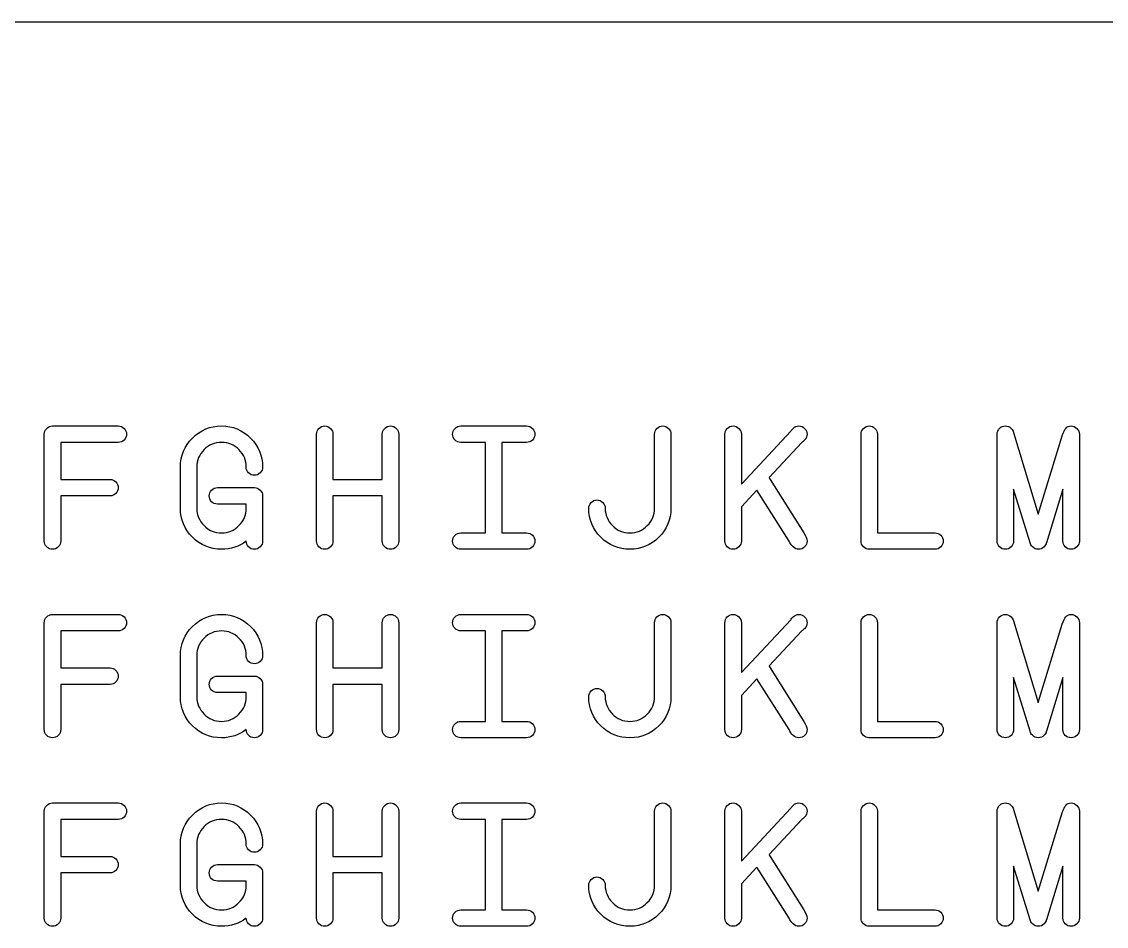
# Model space of a CAD drawing. Extents: x 1 to 11.6, y 1 to 5.6.
# Drawn here: x 3.632 to 6.316, y 3.408 to 5.647 of the extents above; entities that cross this region are included whole.
import ezdxf

# ---------------------------------------------------------------- set-up
doc = ezdxf.new("R2010")
doc.units = 0
doc.layers.add('Layer_1', color=7, linetype='CONTINUOUS')

msp = doc.modelspace()

# ---------------------------------------------------------------- linework, layer by layer
at = {"layer": 'Layer_1', "color": 7}
for p, q in [((1.003619, 5.646619), (11.632619, 5.646619)), ((3.708167, 4.64637), (3.870928, 4.64637)), ((4.718714, 4.64637), (4.881474, 4.64637)), ((3.687822, 4.36154), (3.687822, 4.626025)), ((4.36152, 4.36154), (4.36152, 4.626025)), ((4.40221, 4.626025), (4.40221, 4.514127)), ((4.52428, 4.514127), (4.52428, 4.626025)), ((4.56497, 4.626025), (4.56497, 4.36154)), ((5.197978, 4.44292), (5.197978, 4.626025)), ((5.238669, 4.626025), (5.238669, 4.44292)), ((5.372067, 4.36154), (5.372067, 4.626025)), ((5.412757, 4.502734), (5.534827, 4.633146)), ((5.412757, 4.626025), (5.412757, 4.502734)), ((5.708916, 4.36154), (5.708916, 4.626025)), ((5.749606, 4.626025), (5.749606, 4.381885)), ((5.749606, 4.626025), (5.749606, 4.626025)), ((6.045768, 4.36154), (6.045768, 4.626025)), ((6.088493, 4.621956), (6.147493, 4.428271)), ((6.147493, 4.428271), (6.206494, 4.621956)), ((6.249215, 4.626025), (6.249215, 4.36154)), ((6.249219, 4.626025), (6.249215, 4.626025)), ((3.870928, 4.60568), (3.728512, 4.60568)), ((3.728512, 4.60568), (3.728512, 4.514127)), ((4.779749, 4.60568), (4.718714, 4.60568)), ((4.779749, 4.381885), (4.779749, 4.60568)), ((4.881474, 4.60568), (4.820439, 4.60568)), ((4.820439, 4.60568), (4.820439, 4.381885)), ((5.562293, 4.60568), (5.48132, 4.51901)), ((4.024671, 4.44292), (4.024671, 4.544645)), ((4.065361, 4.544645), (4.065361, 4.44292)), ((3.728512, 4.514127), (3.850582, 4.514127)), ((4.40221, 4.514127), (4.52428, 4.514127)), ((5.483965, 4.514127), (5.56738, 4.381885)), ((4.116224, 4.493782), (4.207776, 4.493782)), ((5.451413, 4.487272), (5.412757, 4.445971)), ((5.530759, 4.36154), (5.451413, 4.487272)), ((6.127148, 4.357471), (6.086458, 4.490324)), ((6.086458, 4.490324), (6.086458, 4.36154)), ((6.208525, 4.490324), (6.167835, 4.357471)), ((6.208525, 4.36154), (6.208525, 4.490324)), ((3.850582, 4.473437), (3.728512, 4.473437)), ((3.728512, 4.473437), (3.728512, 4.36154)), ((4.228121, 4.473437), (4.228121, 4.36154)), ((4.52428, 4.473437), (4.40221, 4.473437)), ((4.40221, 4.473437), (4.40221, 4.36154)), ((4.52428, 4.36154), (4.52428, 4.473437)), ((4.187431, 4.453092), (4.116224, 4.453092)), ((4.187431, 4.44292), (4.187431, 4.453092)), ((5.035218, 4.44292), (5.035218, 4.44292)), ((5.412757, 4.445971), (5.412757, 4.36154)), ((4.718714, 4.381885), (4.779749, 4.381885)), ((4.820439, 4.381885), (4.881474, 4.381885)), ((5.749606, 4.381885), (5.892021, 4.381885)), ((6.127554, 4.357471), (6.127148, 4.357471)), ((6.167835, 4.357471), (6.16743, 4.357471)), ((4.881474, 4.341194), (4.718714, 4.341194)), ((5.892021, 4.341194), (5.729261, 4.341194)), ((3.708167, 4.179956), (3.870928, 4.179956)), ((4.718714, 4.179956), (4.881474, 4.179956)), ((5.412757, 4.03632), (5.534827, 4.166732)), ((3.687822, 3.895125), (3.687822, 4.159611)), ((3.870928, 4.139266), (3.728512, 4.139266)), ((3.728512, 4.139266), (3.728512, 4.047713)), ((4.36152, 3.895125), (4.36152, 4.159611)), ((4.40221, 4.159611), (4.40221, 4.047713)), ((4.52428, 4.047713), (4.52428, 4.159611)), ((4.56497, 4.159611), (4.56497, 3.895125)), ((4.779749, 4.139266), (4.718714, 4.139266)), ((4.779749, 3.91547), (4.779749, 4.139266)), ((4.881474, 4.139266), (4.820439, 4.139266)), ((4.820439, 4.139266), (4.820439, 3.91547)), ((5.197978, 3.976505), (5.197978, 4.159611)), ((5.238669, 4.159611), (5.238669, 3.976505)), ((5.372067, 3.895125), (5.372067, 4.159611)), ((5.412757, 4.159611), (5.412757, 4.03632)), ((5.562293, 4.139266), (5.48132, 4.052596)), ((5.708916, 3.895125), (5.708916, 4.159611)), ((5.749606, 4.159611), (5.749606, 3.91547)), ((5.749606, 4.159611), (5.749606, 4.159611)), ((6.045768, 3.895125), (6.045768, 4.159611)), ((6.088493, 4.155542), (6.147493, 3.961857)), ((6.147493, 3.961857), (6.206494, 4.155542)), ((6.249215, 4.159611), (6.249215, 3.895125)), ((6.249219, 4.159611), (6.249215, 4.159611)), ((4.024671, 3.976505), (4.024671, 4.078231)), ((4.065361, 4.078231), (4.065361, 3.976505)), ((3.728512, 4.047713), (3.850582, 4.047713)), ((4.116224, 4.027368), (4.207776, 4.027368)), ((4.40221, 4.047713), (4.52428, 4.047713)), ((5.483965, 4.047713), (5.56738, 3.91547)), ((3.850582, 4.007023), (3.728512, 4.007023)), ((3.728512, 4.007023), (3.728512, 3.895125)), ((4.228121, 4.007023), (4.228121, 3.895125)), ((4.52428, 4.007023), (4.40221, 4.007023)), ((4.40221, 4.007023), (4.40221, 3.895125)), ((4.52428, 3.895125), (4.52428, 4.007023)), ((5.451413, 4.020858), (5.412757, 3.979557)), ((5.530759, 3.895125), (5.451413, 4.020858)), ((6.127148, 3.891056), (6.086458, 4.023909)), ((6.086458, 4.023909), (6.086458, 3.895125)), ((6.208525, 4.023909), (6.167835, 3.891056)), ((6.208525, 3.895125), (6.208525, 4.023909)), ((4.187431, 3.986678), (4.116224, 3.986678)), ((4.187431, 3.976505), (4.187431, 3.986678)), ((5.035218, 3.976505), (5.035218, 3.976505)), ((5.412757, 3.979557), (5.412757, 3.895125)), ((4.718714, 3.91547), (4.779749, 3.91547)), ((4.820439, 3.91547), (4.881474, 3.91547)), ((5.749606, 3.91547), (5.892021, 3.91547)), ((4.881474, 3.87478), (4.718714, 3.87478)), ((5.892021, 3.87478), (5.729261, 3.87478)), ((6.127554, 3.891056), (6.127148, 3.891056)), ((6.167835, 3.891056), (6.16743, 3.891056)), ((3.708167, 3.713541), (3.870928, 3.713541)), ((4.718714, 3.713541), (4.881474, 3.713541)), ((3.687822, 3.42871), (3.687822, 3.693196)), ((4.36152, 3.42871), (4.36152, 3.693196)), ((4.40221, 3.693196), (4.40221, 3.581298)), ((4.52428, 3.581298), (4.52428, 3.693196)), ((4.56497, 3.693196), (4.56497, 3.42871)), ((5.197978, 3.51009), (5.197978, 3.693196)), ((5.238669, 3.693196), (5.238669, 3.51009)), ((5.372067, 3.42871), (5.372067, 3.693196)), ((5.412757, 3.569905), (5.534827, 3.700317)), ((5.412757, 3.693196), (5.412757, 3.569905)), ((5.708916, 3.42871), (5.708916, 3.693196)), ((5.749606, 3.693196), (5.749606, 3.449055)), ((5.749606, 3.693196), (5.749606, 3.693196)), ((6.045768, 3.42871), (6.045768, 3.693196)), ((6.088493, 3.689127), (6.147493, 3.495442)), ((6.147493, 3.495442), (6.206494, 3.689127)), ((6.249215, 3.693196), (6.249215, 3.42871)), ((6.249219, 3.693196), (6.249215, 3.693196)), ((3.870928, 3.672851), (3.728512, 3.672851)), ((3.728512, 3.672851), (3.728512, 3.581298)), ((4.779749, 3.672851), (4.718714, 3.672851)), ((4.779749, 3.449055), (4.779749, 3.672851)), ((4.881474, 3.672851), (4.820439, 3.672851)), ((4.820439, 3.672851), (4.820439, 3.449055)), ((5.562293, 3.672851), (5.48132, 3.586181)), ((4.024671, 3.51009), (4.024671, 3.611816)), ((4.065361, 3.611816), (4.065361, 3.51009)), ((3.728512, 3.581298), (3.850582, 3.581298)), ((4.40221, 3.581298), (4.52428, 3.581298)), ((5.483965, 3.581298), (5.56738, 3.449055)), ((4.116224, 3.560953), (4.207776, 3.560953)), ((5.451413, 3.554443), (5.412757, 3.513142)), ((5.530759, 3.42871), (5.451413, 3.554443)), ((6.127148, 3.424641), (6.086458, 3.557494)), ((6.086458, 3.557494), (6.086458, 3.42871)), ((6.208525, 3.557494), (6.167835, 3.424641)), ((6.208525, 3.42871), (6.208525, 3.557494)), ((3.850582, 3.540608), (3.728512, 3.540608)), ((3.728512, 3.540608), (3.728512, 3.42871)), ((4.187431, 3.520263), (4.116224, 3.520263)), ((4.187431, 3.51009), (4.187431, 3.520263)), ((4.228121, 3.540608), (4.228121, 3.42871)), ((4.52428, 3.540608), (4.40221, 3.540608)), ((4.40221, 3.540608), (4.40221, 3.42871)), ((4.52428, 3.42871), (4.52428, 3.540608)), ((5.035218, 3.51009), (5.035218, 3.51009)), ((5.412757, 3.513142), (5.412757, 3.42871)), ((4.718714, 3.449055), (4.779749, 3.449055)), ((4.820439, 3.449055), (4.881474, 3.449055)), ((5.749606, 3.449055), (5.892021, 3.449055)), ((6.127554, 3.424641), (6.127148, 3.424641)), ((6.167835, 3.424641), (6.16743, 3.424641)), ((4.881474, 3.408365), (4.718714, 3.408365)), ((5.892021, 3.408365), (5.729261, 3.408365))]:
    msp.add_line(p, q, dxfattribs=at)
for points in [[(3.693722, 4.640267), (3.697791, 4.644336), (3.702606, 4.64637), (3.708167, 4.64637)], [(3.870928, 4.64637), (3.876488, 4.64637), (3.881236, 4.644336), (3.885169, 4.640267)], [(4.054375, 4.616463), (4.074313, 4.636401), (4.09832, 4.64637), (4.126396, 4.64637)], [(4.126396, 4.64637), (4.154472, 4.64637), (4.178412, 4.636401), (4.198214, 4.616463)], [(4.36742, 4.640267), (4.371489, 4.644336), (4.376304, 4.64637), (4.381865, 4.64637)], [(4.381865, 4.64637), (4.387426, 4.64637), (4.392173, 4.644336), (4.396107, 4.640267)], [(4.53018, 4.640267), (4.534249, 4.644336), (4.539064, 4.64637), (4.544626, 4.64637)], [(4.544626, 4.64637), (4.550186, 4.64637), (4.554934, 4.644336), (4.558867, 4.640267)], [(4.704269, 4.640267), (4.708338, 4.644336), (4.713153, 4.64637), (4.718714, 4.64637)], [(4.881474, 4.64637), (4.887035, 4.64637), (4.891782, 4.644336), (4.895716, 4.640267)], [(5.203878, 4.640267), (5.207947, 4.644336), (5.212762, 4.64637), (5.218324, 4.64637)], [(5.218324, 4.64637), (5.223885, 4.64637), (5.228632, 4.644336), (5.232565, 4.640267)], [(5.377967, 4.640267), (5.382036, 4.644336), (5.386851, 4.64637), (5.392412, 4.64637)], [(5.392412, 4.64637), (5.397973, 4.64637), (5.40272, 4.644336), (5.406654, 4.640267)], [(5.540931, 4.64047), (5.544864, 4.644404), (5.549611, 4.64637), (5.555172, 4.64637)], [(5.555172, 4.64637), (5.560733, 4.64637), (5.56548, 4.644336), (5.569414, 4.640267)], [(5.714816, 4.640267), (5.718885, 4.644336), (5.7237, 4.64637), (5.729261, 4.64637)], [(5.729261, 4.64637), (5.734822, 4.64637), (5.739569, 4.644336), (5.743502, 4.640267)], [(6.051871, 4.64047), (6.055805, 4.644404), (6.060552, 4.64637), (6.066113, 4.64637)], [(6.066113, 4.64637), (6.071674, 4.64637), (6.076489, 4.644404), (6.080558, 4.64047)], [(6.215649, 4.64047), (6.218904, 4.644404), (6.223312, 4.64637), (6.228873, 4.64637)], [(6.228873, 4.64637), (6.234434, 4.64637), (6.239181, 4.644336), (6.243115, 4.640267)], [(3.687822, 4.626025), (3.687822, 4.631586), (3.689789, 4.636333), (3.693722, 4.640267)], [(3.885169, 4.640267), (3.889238, 4.636333), (3.891272, 4.631586), (3.891272, 4.626025)], [(3.891272, 4.626025), (3.891272, 4.620464), (3.889238, 4.615649), (3.885169, 4.61158)], [(4.36152, 4.626025), (4.36152, 4.631586), (4.363487, 4.636333), (4.36742, 4.640267)], [(4.396107, 4.640267), (4.400176, 4.636333), (4.40221, 4.631586), (4.40221, 4.626025)], [(4.52428, 4.626025), (4.52428, 4.631586), (4.526247, 4.636333), (4.53018, 4.640267)], [(4.558867, 4.640267), (4.562936, 4.636333), (4.56497, 4.631586), (4.56497, 4.626025)], [(4.698369, 4.626025), (4.698369, 4.631586), (4.700336, 4.636333), (4.704269, 4.640267)], [(4.704269, 4.61158), (4.700336, 4.615649), (4.698369, 4.620464), (4.698369, 4.626025)], [(4.895716, 4.640267), (4.899785, 4.636333), (4.901819, 4.631586), (4.901819, 4.626025)], [(4.901819, 4.626025), (4.901819, 4.620464), (4.899785, 4.615649), (4.895716, 4.61158)], [(5.197978, 4.626025), (5.197978, 4.631586), (5.199945, 4.636333), (5.203878, 4.640267)], [(5.232565, 4.640267), (5.236634, 4.636333), (5.238669, 4.631586), (5.238669, 4.626025)], [(5.372067, 4.626025), (5.372067, 4.631586), (5.374034, 4.636333), (5.377967, 4.640267)], [(5.406654, 4.640267), (5.410723, 4.636333), (5.412757, 4.631586), (5.412757, 4.626025)], [(5.534827, 4.633146), (5.536591, 4.635723), (5.538625, 4.638164), (5.540931, 4.64047)], [(5.569414, 4.640267), (5.573483, 4.636333), (5.575517, 4.631586), (5.575517, 4.626025)], [(5.575517, 4.626025), (5.575517, 4.620464), (5.573551, 4.615717), (5.569617, 4.611784)], [(5.708916, 4.626025), (5.708916, 4.631586), (5.710882, 4.636333), (5.714816, 4.640267)], [(5.743502, 4.640267), (5.747571, 4.636333), (5.749606, 4.631586), (5.749606, 4.626025)], [(6.045768, 4.626025), (6.045768, 4.631586), (6.047802, 4.636401), (6.051871, 4.64047)], [(6.080558, 4.64047), (6.084084, 4.636808), (6.086729, 4.630637), (6.088493, 4.621956)], [(6.206494, 4.621956), (6.21002, 4.631179), (6.213072, 4.637351), (6.215649, 4.64047)], [(6.243115, 4.640267), (6.247184, 4.636333), (6.249219, 4.631586), (6.249219, 4.626025)], [(3.885169, 4.61158), (3.881236, 4.607647), (3.876488, 4.60568), (3.870928, 4.60568)], [(4.024671, 4.544645), (4.024671, 4.572721), (4.034572, 4.59666), (4.054375, 4.616463)], [(4.126396, 4.60568), (4.109578, 4.60568), (4.095201, 4.599712), (4.083265, 4.587776)], [(4.169528, 4.587776), (4.157592, 4.599712), (4.143215, 4.60568), (4.126396, 4.60568)], [(4.198214, 4.616463), (4.218152, 4.59666), (4.228121, 4.572721), (4.228121, 4.544645)], [(4.718714, 4.60568), (4.713153, 4.60568), (4.708338, 4.607647), (4.704269, 4.61158)], [(4.895716, 4.61158), (4.891782, 4.607647), (4.887035, 4.60568), (4.881474, 4.60568)], [(5.569617, 4.611784), (5.566769, 4.608935), (5.564328, 4.606901), (5.562293, 4.60568)], [(4.083265, 4.587776), (4.071329, 4.575841), (4.065361, 4.561464), (4.065361, 4.544645)], [(4.187431, 4.544645), (4.187431, 4.561464), (4.181464, 4.575841), (4.169528, 4.587776)], [(4.193331, 4.5302), (4.189398, 4.534269), (4.187431, 4.539084), (4.187431, 4.544645)], [(4.228121, 4.544645), (4.228121, 4.539084), (4.226087, 4.534269), (4.222018, 4.5302)], [(3.850582, 4.514127), (3.856143, 4.514127), (3.860891, 4.512093), (3.864824, 4.508024)], [(4.207776, 4.5243), (4.202215, 4.5243), (4.197401, 4.526267), (4.193331, 4.5302)], [(4.222018, 4.5302), (4.218085, 4.526267), (4.213337, 4.5243), (4.207776, 4.5243)], [(5.48132, 4.51901), (5.48227, 4.517518), (5.483152, 4.515891), (5.483965, 4.514127)], [(3.864824, 4.508024), (3.868893, 4.504091), (3.870928, 4.499343), (3.870928, 4.493782)], [(3.870928, 4.493782), (3.870928, 4.488221), (3.868893, 4.483406), (3.864824, 4.479337)], [(4.095879, 4.473437), (4.095879, 4.478998), (4.097845, 4.483745), (4.101779, 4.487679)], [(4.101779, 4.487679), (4.105848, 4.491748), (4.110663, 4.493782), (4.116224, 4.493782)], [(4.207776, 4.493782), (4.213337, 4.493782), (4.218085, 4.491748), (4.222018, 4.487679)], [(4.222018, 4.487679), (4.226087, 4.483745), (4.228121, 4.478998), (4.228121, 4.473437)], [(3.864824, 4.479337), (3.860891, 4.475404), (3.856143, 4.473437), (3.850582, 4.473437)], [(4.101779, 4.458992), (4.097845, 4.463061), (4.095879, 4.467876), (4.095879, 4.473437)], [(4.116224, 4.453092), (4.110663, 4.453092), (4.105848, 4.455059), (4.101779, 4.458992)], [(5.035218, 4.44292), (5.035218, 4.448481), (5.037185, 4.453228), (5.041118, 4.457161)], [(5.041118, 4.457161), (5.045187, 4.46123), (5.050002, 4.463265), (5.055563, 4.463265)], [(5.055563, 4.463265), (5.061124, 4.463265), (5.065871, 4.46123), (5.069805, 4.457161)], [(5.069805, 4.457161), (5.073874, 4.453228), (5.075908, 4.448481), (5.075908, 4.44292)], [(4.054375, 4.370898), (4.034572, 4.390836), (4.024671, 4.414844), (4.024671, 4.44292)], [(4.065361, 4.44292), (4.065361, 4.426101), (4.071329, 4.411724), (4.083265, 4.399788)], [(4.169528, 4.399788), (4.181464, 4.411724), (4.187431, 4.426101), (4.187431, 4.44292)], [(5.064922, 4.370898), (5.045119, 4.390836), (5.035218, 4.414844), (5.035218, 4.44292)], [(5.075908, 4.44292), (5.075908, 4.426101), (5.081876, 4.411724), (5.093812, 4.399788)], [(5.180075, 4.399788), (5.19201, 4.411724), (5.197978, 4.426101), (5.197978, 4.44292)], [(5.238669, 4.44292), (5.238669, 4.414844), (5.228699, 4.390836), (5.208761, 4.370898)], [(4.083265, 4.399788), (4.095201, 4.387852), (4.109578, 4.381885), (4.126396, 4.381885)], [(4.126396, 4.381885), (4.143215, 4.381885), (4.157592, 4.387852), (4.169528, 4.399788)], [(4.698369, 4.36154), (4.698369, 4.3671), (4.700336, 4.371848), (4.704269, 4.375781)], [(4.704269, 4.375781), (4.708338, 4.37985), (4.713153, 4.381885), (4.718714, 4.381885)], [(4.881474, 4.381885), (4.887035, 4.381885), (4.891782, 4.37985), (4.895716, 4.375781)], [(4.895716, 4.375781), (4.899785, 4.371848), (4.901819, 4.3671), (4.901819, 4.36154)], [(5.093812, 4.399788), (5.105748, 4.387852), (5.120125, 4.381885), (5.136943, 4.381885)], [(5.136943, 4.381885), (5.153762, 4.381885), (5.168139, 4.387852), (5.180075, 4.399788)], [(5.56738, 4.381885), (5.572806, 4.373882), (5.575518, 4.3671), (5.575518, 4.36154)], [(5.892021, 4.381885), (5.897582, 4.381885), (5.902329, 4.37985), (5.906263, 4.375781)], [(5.906263, 4.375781), (5.910332, 4.371848), (5.912366, 4.3671), (5.912366, 4.36154)], [(3.693722, 4.347095), (3.689789, 4.351164), (3.687822, 4.355979), (3.687822, 4.36154)], [(3.728512, 4.36154), (3.728512, 4.355979), (3.726478, 4.351164), (3.722409, 4.347095)], [(4.126396, 4.341194), (4.09832, 4.341194), (4.074313, 4.351096), (4.054375, 4.370898)], [(4.187431, 4.361336), (4.169935, 4.347908), (4.14959, 4.341194), (4.126396, 4.341194)], [(4.193535, 4.347298), (4.189466, 4.351231), (4.187431, 4.355911), (4.187431, 4.361336)], [(4.228121, 4.36154), (4.228121, 4.355979), (4.226087, 4.351164), (4.222018, 4.347095)], [(4.36742, 4.347095), (4.363487, 4.351164), (4.36152, 4.355979), (4.36152, 4.36154)], [(4.40221, 4.36154), (4.40221, 4.355979), (4.400176, 4.351164), (4.396107, 4.347095)], [(4.53018, 4.347095), (4.526247, 4.351164), (4.52428, 4.355979), (4.52428, 4.36154)], [(4.56497, 4.36154), (4.56497, 4.355979), (4.562936, 4.351164), (4.558867, 4.347095)], [(4.704269, 4.347095), (4.700336, 4.351164), (4.698369, 4.355979), (4.698369, 4.36154)], [(4.901819, 4.36154), (4.901819, 4.355979), (4.899785, 4.351164), (4.895716, 4.347095)], [(5.136943, 4.341194), (5.108867, 4.341194), (5.08486, 4.351096), (5.064922, 4.370898)], [(5.208761, 4.370898), (5.188959, 4.351096), (5.165019, 4.341194), (5.136943, 4.341194)], [(5.377967, 4.347095), (5.374034, 4.351164), (5.372067, 4.355979), (5.372067, 4.36154)], [(5.412757, 4.36154), (5.412757, 4.355979), (5.410723, 4.351164), (5.406654, 4.347095)], [(5.540728, 4.347095), (5.536795, 4.351164), (5.533472, 4.355979), (5.530759, 4.36154)], [(5.575518, 4.36154), (5.575518, 4.355979), (5.573484, 4.351164), (5.569415, 4.347095)], [(5.714816, 4.347095), (5.710882, 4.351164), (5.708916, 4.355979), (5.708916, 4.36154)], [(5.912366, 4.36154), (5.912366, 4.355979), (5.910332, 4.351164), (5.906263, 4.347095)], [(6.051668, 4.347095), (6.047734, 4.351164), (6.045768, 4.355979), (6.045768, 4.36154)], [(6.086458, 4.36154), (6.086458, 4.355979), (6.084423, 4.351164), (6.080354, 4.347095)], [(6.13325, 4.347298), (6.13013, 4.350282), (6.128231, 4.353673), (6.127554, 4.357471)], [(6.16743, 4.357471), (6.166752, 4.353673), (6.164921, 4.350282), (6.161937, 4.347298)], [(6.214425, 4.347095), (6.210492, 4.351164), (6.208525, 4.355979), (6.208525, 4.36154)], [(6.249215, 4.36154), (6.249215, 4.355979), (6.247181, 4.351164), (6.243112, 4.347095)], [(3.708167, 4.341194), (3.702606, 4.341194), (3.697791, 4.343161), (3.693722, 4.347095)], [(3.722409, 4.347095), (3.718475, 4.343161), (3.713728, 4.341194), (3.708167, 4.341194)], [(4.207776, 4.341194), (4.202215, 4.341194), (4.197468, 4.343229), (4.193535, 4.347298)], [(4.222018, 4.347095), (4.218085, 4.343161), (4.213337, 4.341194), (4.207776, 4.341194)], [(4.381865, 4.341194), (4.376304, 4.341194), (4.371489, 4.343161), (4.36742, 4.347095)], [(4.396107, 4.347095), (4.392173, 4.343161), (4.387426, 4.341194), (4.381865, 4.341194)], [(4.544626, 4.341194), (4.539064, 4.341194), (4.534249, 4.343161), (4.53018, 4.347095)], [(4.558867, 4.347095), (4.554934, 4.343161), (4.550186, 4.341194), (4.544626, 4.341194)], [(4.718714, 4.341194), (4.713153, 4.341194), (4.708338, 4.343161), (4.704269, 4.347095)], [(4.895716, 4.347095), (4.891782, 4.343161), (4.887035, 4.341194), (4.881474, 4.341194)], [(5.392412, 4.341194), (5.386851, 4.341194), (5.382036, 4.343161), (5.377967, 4.347095)], [(5.406654, 4.347095), (5.40272, 4.343161), (5.397973, 4.341194), (5.392412, 4.341194)], [(5.555173, 4.341194), (5.549612, 4.341194), (5.544797, 4.343161), (5.540728, 4.347095)], [(5.569415, 4.347095), (5.565481, 4.343161), (5.560734, 4.341194), (5.555173, 4.341194)], [(5.729261, 4.341194), (5.7237, 4.341194), (5.718885, 4.343161), (5.714816, 4.347095)], [(5.906263, 4.347095), (5.902329, 4.343161), (5.897582, 4.341194), (5.892021, 4.341194)], [(6.066113, 4.341194), (6.060552, 4.341194), (6.055737, 4.343161), (6.051668, 4.347095)], [(6.080354, 4.347095), (6.076421, 4.343161), (6.071674, 4.341194), (6.066113, 4.341194)], [(6.147491, 4.341194), (6.14193, 4.341194), (6.137183, 4.343229), (6.13325, 4.347298)], [(6.161937, 4.347298), (6.157868, 4.343229), (6.153052, 4.341194), (6.147491, 4.341194)], [(6.22887, 4.341194), (6.223309, 4.341194), (6.218494, 4.343161), (6.214425, 4.347095)], [(6.243112, 4.347095), (6.239178, 4.343161), (6.234431, 4.341194), (6.22887, 4.341194)], [(3.687822, 4.159611), (3.687822, 4.165172), (3.689789, 4.169919), (3.693722, 4.173852)], [(3.693722, 4.173852), (3.697791, 4.177921), (3.702606, 4.179956), (3.708167, 4.179956)], [(3.870928, 4.179956), (3.876488, 4.179956), (3.881236, 4.177921), (3.885169, 4.173852)], [(3.885169, 4.173852), (3.889238, 4.169919), (3.891272, 4.165172), (3.891272, 4.159611)], [(4.054375, 4.150049), (4.074313, 4.169987), (4.09832, 4.179956), (4.126396, 4.179956)], [(4.126396, 4.179956), (4.154472, 4.179956), (4.178412, 4.169987), (4.198214, 4.150049)], [(4.36152, 4.159611), (4.36152, 4.165172), (4.363487, 4.169919), (4.36742, 4.173852)], [(4.36742, 4.173852), (4.371489, 4.177921), (4.376304, 4.179956), (4.381865, 4.179956)], [(4.381865, 4.179956), (4.387426, 4.179956), (4.392173, 4.177921), (4.396107, 4.173852)], [(4.396107, 4.173852), (4.400176, 4.169919), (4.40221, 4.165172), (4.40221, 4.159611)], [(4.52428, 4.159611), (4.52428, 4.165172), (4.526247, 4.169919), (4.53018, 4.173852)], [(4.53018, 4.173852), (4.534249, 4.177921), (4.539064, 4.179956), (4.544626, 4.179956)], [(4.544626, 4.179956), (4.550186, 4.179956), (4.554934, 4.177921), (4.558867, 4.173852)], [(4.558867, 4.173852), (4.562936, 4.169919), (4.56497, 4.165172), (4.56497, 4.159611)], [(4.698369, 4.159611), (4.698369, 4.165172), (4.700336, 4.169919), (4.704269, 4.173852)], [(4.704269, 4.173852), (4.708338, 4.177921), (4.713153, 4.179956), (4.718714, 4.179956)], [(4.881474, 4.179956), (4.887035, 4.179956), (4.891782, 4.177921), (4.895716, 4.173852)], [(4.895716, 4.173852), (4.899785, 4.169919), (4.901819, 4.165172), (4.901819, 4.159611)], [(5.197978, 4.159611), (5.197978, 4.165172), (5.199945, 4.169919), (5.203878, 4.173852)], [(5.203878, 4.173852), (5.207947, 4.177921), (5.212762, 4.179956), (5.218324, 4.179956)], [(5.218324, 4.179956), (5.223885, 4.179956), (5.228632, 4.177921), (5.232565, 4.173852)], [(5.232565, 4.173852), (5.236634, 4.169919), (5.238669, 4.165172), (5.238669, 4.159611)], [(5.372067, 4.159611), (5.372067, 4.165172), (5.374034, 4.169919), (5.377967, 4.173852)], [(5.377967, 4.173852), (5.382036, 4.177921), (5.386851, 4.179956), (5.392412, 4.179956)], [(5.392412, 4.179956), (5.397973, 4.179956), (5.40272, 4.177921), (5.406654, 4.173852)], [(5.406654, 4.173852), (5.410723, 4.169919), (5.412757, 4.165172), (5.412757, 4.159611)], [(5.534827, 4.166732), (5.536591, 4.169309), (5.538625, 4.17175), (5.540931, 4.174056)], [(5.540931, 4.174056), (5.544864, 4.177989), (5.549611, 4.179956), (5.555172, 4.179956)], [(5.555172, 4.179956), (5.560733, 4.179956), (5.56548, 4.177921), (5.569414, 4.173852)], [(5.569414, 4.173852), (5.573483, 4.169919), (5.575517, 4.165172), (5.575517, 4.159611)], [(5.708916, 4.159611), (5.708916, 4.165172), (5.710882, 4.169919), (5.714816, 4.173852)], [(5.714816, 4.173852), (5.718885, 4.177921), (5.7237, 4.179956), (5.729261, 4.179956)], [(5.729261, 4.179956), (5.734822, 4.179956), (5.739569, 4.177921), (5.743502, 4.173852)], [(5.743502, 4.173852), (5.747571, 4.169919), (5.749606, 4.165172), (5.749606, 4.159611)], [(6.045768, 4.159611), (6.045768, 4.165172), (6.047802, 4.169987), (6.051871, 4.174056)], [(6.051871, 4.174056), (6.055805, 4.177989), (6.060552, 4.179956), (6.066113, 4.179956)], [(6.066113, 4.179956), (6.071674, 4.179956), (6.076489, 4.177989), (6.080558, 4.174056)], [(6.080558, 4.174056), (6.084084, 4.170394), (6.086729, 4.164222), (6.088493, 4.155542)], [(6.206494, 4.155542), (6.21002, 4.164765), (6.213072, 4.170936), (6.215649, 4.174056)], [(6.215649, 4.174056), (6.218904, 4.177989), (6.223312, 4.179956), (6.228873, 4.179956)], [(6.228873, 4.179956), (6.234434, 4.179956), (6.239181, 4.177921), (6.243115, 4.173852)], [(6.243115, 4.173852), (6.247184, 4.169919), (6.249219, 4.165172), (6.249219, 4.159611)], [(3.885169, 4.145166), (3.881236, 4.141233), (3.876488, 4.139266), (3.870928, 4.139266)], [(3.891272, 4.159611), (3.891272, 4.15405), (3.889238, 4.149235), (3.885169, 4.145166)], [(4.024671, 4.078231), (4.024671, 4.106307), (4.034572, 4.130246), (4.054375, 4.150049)], [(4.126396, 4.139266), (4.109578, 4.139266), (4.095201, 4.133298), (4.083265, 4.121362)], [(4.169528, 4.121362), (4.157592, 4.133298), (4.143215, 4.139266), (4.126396, 4.139266)], [(4.198214, 4.150049), (4.218152, 4.130246), (4.228121, 4.106307), (4.228121, 4.078231)], [(4.704269, 4.145166), (4.700336, 4.149235), (4.698369, 4.15405), (4.698369, 4.159611)], [(4.718714, 4.139266), (4.713153, 4.139266), (4.708338, 4.141233), (4.704269, 4.145166)], [(4.895716, 4.145166), (4.891782, 4.141233), (4.887035, 4.139266), (4.881474, 4.139266)], [(4.901819, 4.159611), (4.901819, 4.15405), (4.899785, 4.149235), (4.895716, 4.145166)], [(5.569617, 4.145369), (5.566769, 4.142521), (5.564328, 4.140487), (5.562293, 4.139266)], [(5.575517, 4.159611), (5.575517, 4.15405), (5.573551, 4.149303), (5.569617, 4.145369)], [(4.083265, 4.121362), (4.071329, 4.109426), (4.065361, 4.095049), (4.065361, 4.078231)], [(4.187431, 4.078231), (4.187431, 4.095049), (4.181464, 4.109426), (4.169528, 4.121362)], [(4.193331, 4.063786), (4.189398, 4.067855), (4.187431, 4.07267), (4.187431, 4.078231)], [(4.207776, 4.057886), (4.202215, 4.057886), (4.197401, 4.059852), (4.193331, 4.063786)], [(4.222018, 4.063786), (4.218085, 4.059852), (4.213337, 4.057886), (4.207776, 4.057886)], [(4.228121, 4.078231), (4.228121, 4.07267), (4.226087, 4.067855), (4.222018, 4.063786)], [(3.850582, 4.047713), (3.856143, 4.047713), (3.860891, 4.045679), (3.864824, 4.04161)], [(3.864824, 4.04161), (3.868893, 4.037676), (3.870928, 4.032929), (3.870928, 4.027368)], [(3.870928, 4.027368), (3.870928, 4.021807), (3.868893, 4.016992), (3.864824, 4.012923)], [(4.101779, 4.021265), (4.105848, 4.025334), (4.110663, 4.027368), (4.116224, 4.027368)], [(4.207776, 4.027368), (4.213337, 4.027368), (4.218085, 4.025334), (4.222018, 4.021265)], [(5.48132, 4.052596), (5.48227, 4.051104), (5.483152, 4.049476), (5.483965, 4.047713)], [(3.864824, 4.012923), (3.860891, 4.00899), (3.856143, 4.007023), (3.850582, 4.007023)], [(4.095879, 4.007023), (4.095879, 4.012584), (4.097845, 4.017331), (4.101779, 4.021265)], [(4.101779, 3.992578), (4.097845, 3.996647), (4.095879, 4.001462), (4.095879, 4.007023)], [(4.222018, 4.021265), (4.226087, 4.017331), (4.228121, 4.012584), (4.228121, 4.007023)], [(4.054375, 3.904484), (4.034572, 3.924422), (4.024671, 3.948429), (4.024671, 3.976505)], [(4.065361, 3.976505), (4.065361, 3.959687), (4.071329, 3.94531), (4.083265, 3.933374)], [(4.116224, 3.986678), (4.110663, 3.986678), (4.105848, 3.988645), (4.101779, 3.992578)], [(4.169528, 3.933374), (4.181464, 3.94531), (4.187431, 3.959687), (4.187431, 3.976505)], [(5.035218, 3.976505), (5.035218, 3.982066), (5.037185, 3.986814), (5.041118, 3.990747)], [(5.064922, 3.904484), (5.045119, 3.924422), (5.035218, 3.948429), (5.035218, 3.976505)], [(5.041118, 3.990747), (5.045187, 3.994816), (5.050002, 3.99685), (5.055563, 3.99685)], [(5.055563, 3.99685), (5.061124, 3.99685), (5.065871, 3.994816), (5.069805, 3.990747)], [(5.069805, 3.990747), (5.073874, 3.986814), (5.075908, 3.982066), (5.075908, 3.976505)], [(5.075908, 3.976505), (5.075908, 3.959687), (5.081876, 3.94531), (5.093812, 3.933374)], [(5.180075, 3.933374), (5.19201, 3.94531), (5.197978, 3.959687), (5.197978, 3.976505)], [(5.238669, 3.976505), (5.238669, 3.948429), (5.228699, 3.924422), (5.208761, 3.904484)], [(4.083265, 3.933374), (4.095201, 3.921438), (4.109578, 3.91547), (4.126396, 3.91547)], [(4.126396, 3.91547), (4.143215, 3.91547), (4.157592, 3.921438), (4.169528, 3.933374)], [(5.093812, 3.933374), (5.105748, 3.921438), (5.120125, 3.91547), (5.136943, 3.91547)], [(5.136943, 3.91547), (5.153762, 3.91547), (5.168139, 3.921438), (5.180075, 3.933374)], [(3.693722, 3.88068), (3.689789, 3.884749), (3.687822, 3.889564), (3.687822, 3.895125)], [(3.728512, 3.895125), (3.728512, 3.889564), (3.726478, 3.884749), (3.722409, 3.88068)], [(4.126396, 3.87478), (4.09832, 3.87478), (4.074313, 3.884681), (4.054375, 3.904484)], [(4.187431, 3.894922), (4.169935, 3.881494), (4.14959, 3.87478), (4.126396, 3.87478)], [(4.193535, 3.880884), (4.189466, 3.884817), (4.187431, 3.889496), (4.187431, 3.894922)], [(4.228121, 3.895125), (4.228121, 3.889564), (4.226087, 3.884749), (4.222018, 3.88068)], [(4.36742, 3.88068), (4.363487, 3.884749), (4.36152, 3.889564), (4.36152, 3.895125)], [(4.40221, 3.895125), (4.40221, 3.889564), (4.400176, 3.884749), (4.396107, 3.88068)], [(4.53018, 3.88068), (4.526247, 3.884749), (4.52428, 3.889564), (4.52428, 3.895125)], [(4.56497, 3.895125), (4.56497, 3.889564), (4.562936, 3.884749), (4.558867, 3.88068)], [(4.698369, 3.895125), (4.698369, 3.900686), (4.700336, 3.905433), (4.704269, 3.909367)], [(4.704269, 3.88068), (4.700336, 3.884749), (4.698369, 3.889564), (4.698369, 3.895125)], [(4.704269, 3.909367), (4.708338, 3.913436), (4.713153, 3.91547), (4.718714, 3.91547)], [(4.881474, 3.91547), (4.887035, 3.91547), (4.891782, 3.913436), (4.895716, 3.909367)], [(4.895716, 3.909367), (4.899785, 3.905433), (4.901819, 3.900686), (4.901819, 3.895125)], [(4.901819, 3.895125), (4.901819, 3.889564), (4.899785, 3.884749), (4.895716, 3.88068)], [(5.136943, 3.87478), (5.108867, 3.87478), (5.08486, 3.884681), (5.064922, 3.904484)], [(5.208761, 3.904484), (5.188959, 3.884681), (5.165019, 3.87478), (5.136943, 3.87478)], [(5.377967, 3.88068), (5.374034, 3.884749), (5.372067, 3.889564), (5.372067, 3.895125)], [(5.412757, 3.895125), (5.412757, 3.889564), (5.410723, 3.884749), (5.406654, 3.88068)], [(5.540728, 3.88068), (5.536795, 3.884749), (5.533472, 3.889564), (5.530759, 3.895125)], [(5.56738, 3.91547), (5.572806, 3.907468), (5.575518, 3.900686), (5.575518, 3.895125)], [(5.575518, 3.895125), (5.575518, 3.889564), (5.573484, 3.884749), (5.569415, 3.88068)], [(5.714816, 3.88068), (5.710882, 3.884749), (5.708916, 3.889564), (5.708916, 3.895125)], [(5.892021, 3.91547), (5.897582, 3.91547), (5.902329, 3.913436), (5.906263, 3.909367)], [(5.906263, 3.909367), (5.910332, 3.905433), (5.912366, 3.900686), (5.912366, 3.895125)], [(5.912366, 3.895125), (5.912366, 3.889564), (5.910332, 3.884749), (5.906263, 3.88068)], [(6.051668, 3.88068), (6.047734, 3.884749), (6.045768, 3.889564), (6.045768, 3.895125)], [(6.086458, 3.895125), (6.086458, 3.889564), (6.084423, 3.884749), (6.080354, 3.88068)], [(6.214425, 3.88068), (6.210492, 3.884749), (6.208525, 3.889564), (6.208525, 3.895125)], [(6.249215, 3.895125), (6.249215, 3.889564), (6.247181, 3.884749), (6.243112, 3.88068)], [(3.708167, 3.87478), (3.702606, 3.87478), (3.697791, 3.876747), (3.693722, 3.88068)], [(3.722409, 3.88068), (3.718475, 3.876747), (3.713728, 3.87478), (3.708167, 3.87478)], [(4.207776, 3.87478), (4.202215, 3.87478), (4.197468, 3.876815), (4.193535, 3.880884)], [(4.222018, 3.88068), (4.218085, 3.876747), (4.213337, 3.87478), (4.207776, 3.87478)], [(4.381865, 3.87478), (4.376304, 3.87478), (4.371489, 3.876747), (4.36742, 3.88068)], [(4.396107, 3.88068), (4.392173, 3.876747), (4.387426, 3.87478), (4.381865, 3.87478)], [(4.544626, 3.87478), (4.539064, 3.87478), (4.534249, 3.876747), (4.53018, 3.88068)], [(4.558867, 3.88068), (4.554934, 3.876747), (4.550186, 3.87478), (4.544626, 3.87478)], [(4.718714, 3.87478), (4.713153, 3.87478), (4.708338, 3.876747), (4.704269, 3.88068)], [(4.895716, 3.88068), (4.891782, 3.876747), (4.887035, 3.87478), (4.881474, 3.87478)], [(5.392412, 3.87478), (5.386851, 3.87478), (5.382036, 3.876747), (5.377967, 3.88068)], [(5.406654, 3.88068), (5.40272, 3.876747), (5.397973, 3.87478), (5.392412, 3.87478)], [(5.555173, 3.87478), (5.549612, 3.87478), (5.544797, 3.876747), (5.540728, 3.88068)], [(5.569415, 3.88068), (5.565481, 3.876747), (5.560734, 3.87478), (5.555173, 3.87478)], [(5.729261, 3.87478), (5.7237, 3.87478), (5.718885, 3.876747), (5.714816, 3.88068)], [(5.906263, 3.88068), (5.902329, 3.876747), (5.897582, 3.87478), (5.892021, 3.87478)], [(6.066113, 3.87478), (6.060552, 3.87478), (6.055737, 3.876747), (6.051668, 3.88068)], [(6.080354, 3.88068), (6.076421, 3.876747), (6.071674, 3.87478), (6.066113, 3.87478)], [(6.13325, 3.880884), (6.13013, 3.883868), (6.128231, 3.887258), (6.127554, 3.891056)], [(6.147491, 3.87478), (6.14193, 3.87478), (6.137183, 3.876815), (6.13325, 3.880884)], [(6.161937, 3.880884), (6.157868, 3.876815), (6.153052, 3.87478), (6.147491, 3.87478)], [(6.16743, 3.891056), (6.166752, 3.887258), (6.164921, 3.883868), (6.161937, 3.880884)], [(6.22887, 3.87478), (6.223309, 3.87478), (6.218494, 3.876747), (6.214425, 3.88068)], [(6.243112, 3.88068), (6.239178, 3.876747), (6.234431, 3.87478), (6.22887, 3.87478)], [(3.687822, 3.693196), (3.687822, 3.698757), (3.689789, 3.703504), (3.693722, 3.707437)], [(3.693722, 3.707437), (3.697791, 3.711506), (3.702606, 3.713541), (3.708167, 3.713541)], [(3.870928, 3.713541), (3.876488, 3.713541), (3.881236, 3.711506), (3.885169, 3.707437)], [(3.885169, 3.707437), (3.889238, 3.703504), (3.891272, 3.698757), (3.891272, 3.693196)], [(4.054375, 3.683634), (4.074313, 3.703572), (4.09832, 3.713541), (4.126396, 3.713541)], [(4.126396, 3.713541), (4.154472, 3.713541), (4.178412, 3.703572), (4.198214, 3.683634)], [(4.36152, 3.693196), (4.36152, 3.698757), (4.363487, 3.703504), (4.36742, 3.707437)], [(4.36742, 3.707437), (4.371489, 3.711506), (4.376304, 3.713541), (4.381865, 3.713541)], [(4.381865, 3.713541), (4.387426, 3.713541), (4.392173, 3.711506), (4.396107, 3.707437)], [(4.396107, 3.707437), (4.400176, 3.703504), (4.40221, 3.698757), (4.40221, 3.693196)], [(4.52428, 3.693196), (4.52428, 3.698757), (4.526247, 3.703504), (4.53018, 3.707437)], [(4.53018, 3.707437), (4.534249, 3.711506), (4.539064, 3.713541), (4.544626, 3.713541)], [(4.544626, 3.713541), (4.550186, 3.713541), (4.554934, 3.711506), (4.558867, 3.707437)], [(4.558867, 3.707437), (4.562936, 3.703504), (4.56497, 3.698757), (4.56497, 3.693196)], [(4.698369, 3.693196), (4.698369, 3.698757), (4.700336, 3.703504), (4.704269, 3.707437)], [(4.704269, 3.707437), (4.708338, 3.711506), (4.713153, 3.713541), (4.718714, 3.713541)], [(4.881474, 3.713541), (4.887035, 3.713541), (4.891782, 3.711506), (4.895716, 3.707437)], [(4.895716, 3.707437), (4.899785, 3.703504), (4.901819, 3.698757), (4.901819, 3.693196)], [(5.197978, 3.693196), (5.197978, 3.698757), (5.199945, 3.703504), (5.203878, 3.707437)], [(5.203878, 3.707437), (5.207947, 3.711506), (5.212762, 3.713541), (5.218324, 3.713541)], [(5.218324, 3.713541), (5.223885, 3.713541), (5.228632, 3.711506), (5.232565, 3.707437)], [(5.232565, 3.707437), (5.236634, 3.703504), (5.238669, 3.698757), (5.238669, 3.693196)], [(5.372067, 3.693196), (5.372067, 3.698757), (5.374034, 3.703504), (5.377967, 3.707437)], [(5.377967, 3.707437), (5.382036, 3.711506), (5.386851, 3.713541), (5.392412, 3.713541)], [(5.392412, 3.713541), (5.397973, 3.713541), (5.40272, 3.711506), (5.406654, 3.707437)], [(5.406654, 3.707437), (5.410723, 3.703504), (5.412757, 3.698757), (5.412757, 3.693196)], [(5.534827, 3.700317), (5.536591, 3.702894), (5.538625, 3.705335), (5.540931, 3.707641)], [(5.540931, 3.707641), (5.544864, 3.711574), (5.549611, 3.713541), (5.555172, 3.713541)], [(5.555172, 3.713541), (5.560733, 3.713541), (5.56548, 3.711506), (5.569414, 3.707437)], [(5.569414, 3.707437), (5.573483, 3.703504), (5.575517, 3.698757), (5.575517, 3.693196)], [(5.708916, 3.693196), (5.708916, 3.698757), (5.710882, 3.703504), (5.714816, 3.707437)], [(5.714816, 3.707437), (5.718885, 3.711506), (5.7237, 3.713541), (5.729261, 3.713541)], [(5.729261, 3.713541), (5.734822, 3.713541), (5.739569, 3.711506), (5.743502, 3.707437)], [(5.743502, 3.707437), (5.747571, 3.703504), (5.749606, 3.698757), (5.749606, 3.693196)], [(6.045768, 3.693196), (6.045768, 3.698757), (6.047802, 3.703572), (6.051871, 3.707641)], [(6.051871, 3.707641), (6.055805, 3.711574), (6.060552, 3.713541), (6.066113, 3.713541)], [(6.066113, 3.713541), (6.071674, 3.713541), (6.076489, 3.711574), (6.080558, 3.707641)], [(6.080558, 3.707641), (6.084084, 3.703979), (6.086729, 3.697807), (6.088493, 3.689127)], [(6.206494, 3.689127), (6.21002, 3.69835), (6.213072, 3.704521), (6.215649, 3.707641)], [(6.215649, 3.707641), (6.218904, 3.711574), (6.223312, 3.713541), (6.228873, 3.713541)], [(6.228873, 3.713541), (6.234434, 3.713541), (6.239181, 3.711506), (6.243115, 3.707437)], [(6.243115, 3.707437), (6.247184, 3.703504), (6.249219, 3.698757), (6.249219, 3.693196)], [(3.885169, 3.678751), (3.881236, 3.674817), (3.876488, 3.672851), (3.870928, 3.672851)], [(3.891272, 3.693196), (3.891272, 3.687635), (3.889238, 3.68282), (3.885169, 3.678751)], [(4.024671, 3.611816), (4.024671, 3.639892), (4.034572, 3.663831), (4.054375, 3.683634)], [(4.198214, 3.683634), (4.218152, 3.663831), (4.228121, 3.639892), (4.228121, 3.611816)], [(4.704269, 3.678751), (4.700336, 3.68282), (4.698369, 3.687635), (4.698369, 3.693196)], [(4.718714, 3.672851), (4.713153, 3.672851), (4.708338, 3.674817), (4.704269, 3.678751)], [(4.895716, 3.678751), (4.891782, 3.674817), (4.887035, 3.672851), (4.881474, 3.672851)], [(4.901819, 3.693196), (4.901819, 3.687635), (4.899785, 3.68282), (4.895716, 3.678751)], [(5.569617, 3.678954), (5.566769, 3.676106), (5.564328, 3.674071), (5.562293, 3.672851)], [(5.575517, 3.693196), (5.575517, 3.687635), (5.573551, 3.682888), (5.569617, 3.678954)], [(4.083265, 3.654947), (4.071329, 3.643011), (4.065361, 3.628634), (4.065361, 3.611816)], [(4.126396, 3.672851), (4.109578, 3.672851), (4.095201, 3.666883), (4.083265, 3.654947)], [(4.169528, 3.654947), (4.157592, 3.666883), (4.143215, 3.672851), (4.126396, 3.672851)], [(4.187431, 3.611816), (4.187431, 3.628634), (4.181464, 3.643011), (4.169528, 3.654947)], [(4.193331, 3.597371), (4.189398, 3.60144), (4.187431, 3.606255), (4.187431, 3.611816)], [(4.207776, 3.591471), (4.202215, 3.591471), (4.197401, 3.593437), (4.193331, 3.597371)], [(4.222018, 3.597371), (4.218085, 3.593437), (4.213337, 3.591471), (4.207776, 3.591471)], [(4.228121, 3.611816), (4.228121, 3.606255), (4.226087, 3.60144), (4.222018, 3.597371)], [(3.850582, 3.581298), (3.856143, 3.581298), (3.860891, 3.579263), (3.864824, 3.575194)], [(3.864824, 3.575194), (3.868893, 3.571261), (3.870928, 3.566514), (3.870928, 3.560953)], [(5.48132, 3.586181), (5.48227, 3.584689), (5.483152, 3.583061), (5.483965, 3.581298)], [(3.864824, 3.546508), (3.860891, 3.542575), (3.856143, 3.540608), (3.850582, 3.540608)], [(3.870928, 3.560953), (3.870928, 3.555392), (3.868893, 3.550577), (3.864824, 3.546508)], [(4.095879, 3.540608), (4.095879, 3.546169), (4.097845, 3.550916), (4.101779, 3.554849)], [(4.101779, 3.554849), (4.105848, 3.558918), (4.110663, 3.560953), (4.116224, 3.560953)], [(4.207776, 3.560953), (4.213337, 3.560953), (4.218085, 3.558918), (4.222018, 3.554849)], [(4.222018, 3.554849), (4.226087, 3.550916), (4.228121, 3.546169), (4.228121, 3.540608)], [(4.101779, 3.526163), (4.097845, 3.530232), (4.095879, 3.535047), (4.095879, 3.540608)], [(4.116224, 3.520263), (4.110663, 3.520263), (4.105848, 3.52223), (4.101779, 3.526163)], [(5.035218, 3.51009), (5.035218, 3.515651), (5.037185, 3.520398), (5.041118, 3.524332)], [(5.041118, 3.524332), (5.045187, 3.528401), (5.050002, 3.530435), (5.055563, 3.530435)], [(5.055563, 3.530435), (5.061124, 3.530435), (5.065871, 3.528401), (5.069805, 3.524332)], [(5.069805, 3.524332), (5.073874, 3.520398), (5.075908, 3.515651), (5.075908, 3.51009)], [(4.054375, 3.438069), (4.034572, 3.458007), (4.024671, 3.482014), (4.024671, 3.51009)], [(4.065361, 3.51009), (4.065361, 3.493272), (4.071329, 3.478895), (4.083265, 3.466959)], [(4.169528, 3.466959), (4.181464, 3.478895), (4.187431, 3.493272), (4.187431, 3.51009)], [(5.064922, 3.438069), (5.045119, 3.458007), (5.035218, 3.482014), (5.035218, 3.51009)], [(5.075908, 3.51009), (5.075908, 3.493272), (5.081876, 3.478895), (5.093812, 3.466959)], [(5.180075, 3.466959), (5.19201, 3.478895), (5.197978, 3.493272), (5.197978, 3.51009)], [(5.238669, 3.51009), (5.238669, 3.482014), (5.228699, 3.458007), (5.208761, 3.438069)], [(4.083265, 3.466959), (4.095201, 3.455023), (4.109578, 3.449055), (4.126396, 3.449055)], [(4.126396, 3.449055), (4.143215, 3.449055), (4.157592, 3.455023), (4.169528, 3.466959)], [(5.093812, 3.466959), (5.105748, 3.455023), (5.120125, 3.449055), (5.136943, 3.449055)], [(5.136943, 3.449055), (5.153762, 3.449055), (5.168139, 3.455023), (5.180075, 3.466959)], [(4.126396, 3.408365), (4.09832, 3.408365), (4.074313, 3.418266), (4.054375, 3.438069)], [(4.698369, 3.42871), (4.698369, 3.434271), (4.700336, 3.439018), (4.704269, 3.442952)], [(4.704269, 3.442952), (4.708338, 3.447021), (4.713153, 3.449055), (4.718714, 3.449055)], [(4.881474, 3.449055), (4.887035, 3.449055), (4.891782, 3.447021), (4.895716, 3.442952)], [(4.895716, 3.442952), (4.899785, 3.439018), (4.901819, 3.434271), (4.901819, 3.42871)], [(5.136943, 3.408365), (5.108867, 3.408365), (5.08486, 3.418266), (5.064922, 3.438069)], [(5.208761, 3.438069), (5.188959, 3.418266), (5.165019, 3.408365), (5.136943, 3.408365)], [(5.56738, 3.449055), (5.572806, 3.441053), (5.575518, 3.434271), (5.575518, 3.42871)], [(5.892021, 3.449055), (5.897582, 3.449055), (5.902329, 3.447021), (5.906263, 3.442952)], [(5.906263, 3.442952), (5.910332, 3.439018), (5.912366, 3.434271), (5.912366, 3.42871)], [(3.693722, 3.414265), (3.689789, 3.418334), (3.687822, 3.423149), (3.687822, 3.42871)], [(3.708167, 3.408365), (3.702606, 3.408365), (3.697791, 3.410332), (3.693722, 3.414265)], [(3.722409, 3.414265), (3.718475, 3.410332), (3.713728, 3.408365), (3.708167, 3.408365)], [(3.728512, 3.42871), (3.728512, 3.423149), (3.726478, 3.418334), (3.722409, 3.414265)], [(4.187431, 3.428507), (4.169935, 3.415079), (4.14959, 3.408365), (4.126396, 3.408365)], [(4.193535, 3.414469), (4.189466, 3.418402), (4.187431, 3.423081), (4.187431, 3.428507)], [(4.207776, 3.408365), (4.202215, 3.408365), (4.197468, 3.4104), (4.193535, 3.414469)], [(4.222018, 3.414265), (4.218085, 3.410332), (4.213337, 3.408365), (4.207776, 3.408365)], [(4.228121, 3.42871), (4.228121, 3.423149), (4.226087, 3.418334), (4.222018, 3.414265)], [(4.36742, 3.414265), (4.363487, 3.418334), (4.36152, 3.423149), (4.36152, 3.42871)], [(4.381865, 3.408365), (4.376304, 3.408365), (4.371489, 3.410332), (4.36742, 3.414265)], [(4.396107, 3.414265), (4.392173, 3.410332), (4.387426, 3.408365), (4.381865, 3.408365)], [(4.40221, 3.42871), (4.40221, 3.423149), (4.400176, 3.418334), (4.396107, 3.414265)], [(4.53018, 3.414265), (4.526247, 3.418334), (4.52428, 3.423149), (4.52428, 3.42871)], [(4.544626, 3.408365), (4.539064, 3.408365), (4.534249, 3.410332), (4.53018, 3.414265)], [(4.558867, 3.414265), (4.554934, 3.410332), (4.550186, 3.408365), (4.544626, 3.408365)], [(4.56497, 3.42871), (4.56497, 3.423149), (4.562936, 3.418334), (4.558867, 3.414265)], [(4.704269, 3.414265), (4.700336, 3.418334), (4.698369, 3.423149), (4.698369, 3.42871)], [(4.718714, 3.408365), (4.713153, 3.408365), (4.708338, 3.410332), (4.704269, 3.414265)], [(4.895716, 3.414265), (4.891782, 3.410332), (4.887035, 3.408365), (4.881474, 3.408365)], [(4.901819, 3.42871), (4.901819, 3.423149), (4.899785, 3.418334), (4.895716, 3.414265)], [(5.377967, 3.414265), (5.374034, 3.418334), (5.372067, 3.423149), (5.372067, 3.42871)], [(5.392412, 3.408365), (5.386851, 3.408365), (5.382036, 3.410332), (5.377967, 3.414265)], [(5.406654, 3.414265), (5.40272, 3.410332), (5.397973, 3.408365), (5.392412, 3.408365)], [(5.412757, 3.42871), (5.412757, 3.423149), (5.410723, 3.418334), (5.406654, 3.414265)], [(5.540728, 3.414265), (5.536795, 3.418334), (5.533472, 3.423149), (5.530759, 3.42871)], [(5.555173, 3.408365), (5.549612, 3.408365), (5.544797, 3.410332), (5.540728, 3.414265)], [(5.569415, 3.414265), (5.565481, 3.410332), (5.560734, 3.408365), (5.555173, 3.408365)], [(5.575518, 3.42871), (5.575518, 3.423149), (5.573484, 3.418334), (5.569415, 3.414265)], [(5.714816, 3.414265), (5.710882, 3.418334), (5.708916, 3.423149), (5.708916, 3.42871)], [(5.729261, 3.408365), (5.7237, 3.408365), (5.718885, 3.410332), (5.714816, 3.414265)], [(5.906263, 3.414265), (5.902329, 3.410332), (5.897582, 3.408365), (5.892021, 3.408365)], [(5.912366, 3.42871), (5.912366, 3.423149), (5.910332, 3.418334), (5.906263, 3.414265)], [(6.051668, 3.414265), (6.047734, 3.418334), (6.045768, 3.423149), (6.045768, 3.42871)], [(6.066113, 3.408365), (6.060552, 3.408365), (6.055737, 3.410332), (6.051668, 3.414265)], [(6.080354, 3.414265), (6.076421, 3.410332), (6.071674, 3.408365), (6.066113, 3.408365)], [(6.086458, 3.42871), (6.086458, 3.423149), (6.084423, 3.418334), (6.080354, 3.414265)], [(6.13325, 3.414469), (6.13013, 3.417453), (6.128231, 3.420843), (6.127554, 3.424641)], [(6.147491, 3.408365), (6.14193, 3.408365), (6.137183, 3.4104), (6.13325, 3.414469)], [(6.161937, 3.414469), (6.157868, 3.4104), (6.153052, 3.408365), (6.147491, 3.408365)], [(6.16743, 3.424641), (6.166752, 3.420843), (6.164921, 3.417453), (6.161937, 3.414469)], [(6.214425, 3.414265), (6.210492, 3.418334), (6.208525, 3.423149), (6.208525, 3.42871)], [(6.22887, 3.408365), (6.223309, 3.408365), (6.218494, 3.410332), (6.214425, 3.414265)], [(6.243112, 3.414265), (6.239178, 3.410332), (6.234431, 3.408365), (6.22887, 3.408365)], [(6.249215, 3.42871), (6.249215, 3.423149), (6.247181, 3.418334), (6.243112, 3.414265)]]:
    msp.add_open_spline(points, degree=3, dxfattribs=at)

doc.saveas('drawing.dxf')
